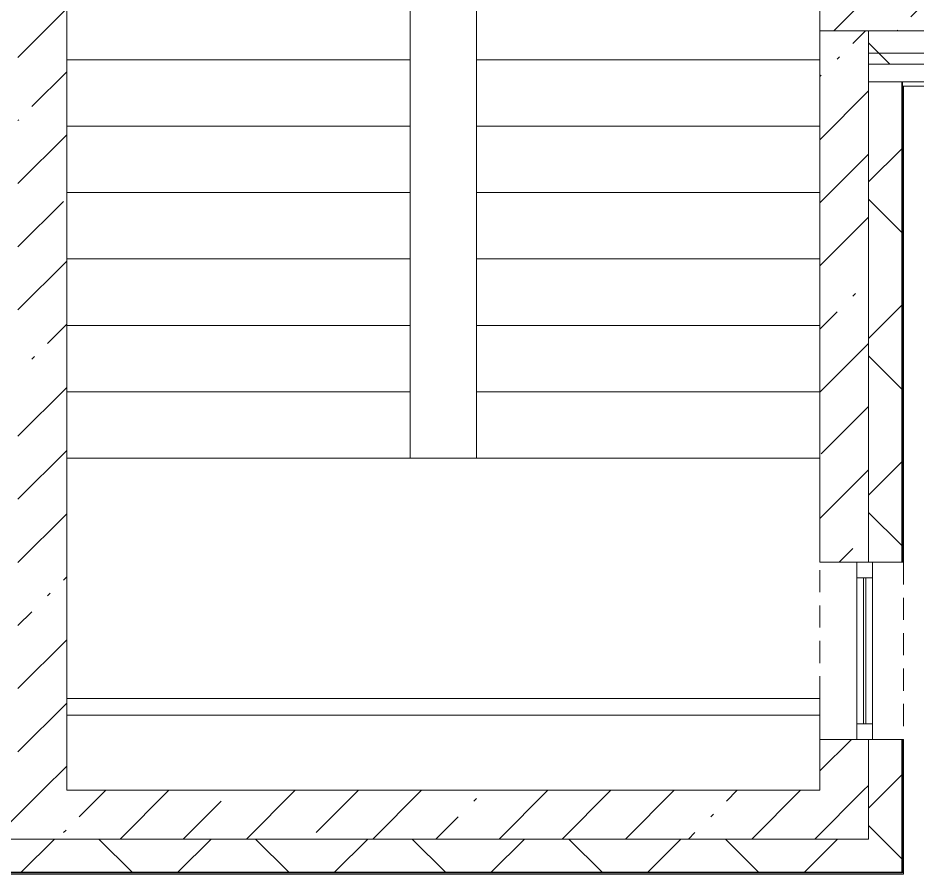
# Model space of a CAD drawing. Header units: millimetres. Extents: x 81469 to 281789, y -8553 to 29000.
# Drawn here: x 224465 to 228524, y -258 to 3608 of the extents above; entities that cross this region are included whole.
import ezdxf

# ---------------------------------------------------------------- set-up
doc = ezdxf.new("R2010")
doc.units = ezdxf.units.MM
doc.linetypes.add('200_ШТРИХ__ш1_п0_6_', pattern=[160, 100, -60])
for name, color, linetype, lineweight in [('A-DETL-MBND', 7, '200_ШТРИХ__ш1_п0_6_', 9), ('A-GLAZ-3', 7, 'Continuous', 5), ('A-WALL', 7, 'Continuous', 9), ('A-WALL-4', 7, 'Continuous', 5), ('I-WALL-2', 7, 'Continuous', 5), ('S-COLS-1', 7, 'Continuous', 5), ('S-STRS', 7, 'Continuous', 5)]:
    doc.layers.add(name, color=color, linetype=linetype, lineweight=lineweight)
pattern_1 = [(45, (152605.183090382, 0), (-353.5533905932738, 353.5533905932738), []), (135, (152605.183090382, 0), (-353.5533905932738, -353.5533905932737), [])]
pattern_2 = [(45, (152605.183090382, 0), (-285.1231318439457, 285.1231318439457), []), (45, (152890.306090382, 0), (-285.1231318439457, 285.1231318439457), [504.031, -100.806, 16.764, -84.042])]

# ---------------------------------------------------------------- blocks, each defined once
blk = doc.blocks.new('BSC_Колонна _Прямоугольная - 500х500-V17-3_5_3_птичка')
at = {"layer": 'S-COLS-1'}
h = blk.add_hatch(dxfattribs=at)
h.set_pattern_fill('FP_48', color=256, style=0, pattern_type=2)
h.set_pattern_definition([(45, (-75730, -3800), (-285.1231318439457, 285.1231318439457), []), (45, (-75444.87700000001, -3800), (-285.1231318439457, 285.1231318439457), [504.031, -100.806, 16.764, -84.042])])
h.paths.add_polyline_path([(-249.9999999999085, -249.9999999999778), (250.0000000000645, -249.9999999999432), (250.0000000000645, 250.0000000000471), (-249.9999999999085, 250.0000000000471), (-249.9999999999085, -98.81689234813912)])
for p, q in [((250.0000000000001, 250), (-250.0000000000001, 249.9999999999993)), ((-250.0000000000001, 249.9999999999993), (-249.9999999999954, -249.9999999999999)), ((249.9999999999998, -249.999999999992), (250.0000000000001, 250)), ((-249.9999999999954, -249.9999999999999), (249.9999999999998, -249.999999999992))]:
    blk.add_line(p, q, dxfattribs=at)
blk = doc.blocks.new('120_Окно_СКБ_1Ст - 120_Окно_СКБ_1Ст 800х2500 EI30-23532001-3_5_3_птичка')
at = {"layer": 'A-GLAZ-3'}
for p, q in [((-400.0000000000072, -126.9999999999681), (-400.0000000000072, -56.99999999995794)), ((-400.0000000000072, -56.99999999995794), (-329.9999999999655, -56.99999999995801)), ((399.999999999992, -56.99999999995906), (-400.0000000000076, -56.99999999995777)), ((-329.9999999999655, -56.99999999995801), (-329.9999999999655, -126.9999999999682)), ((330.000000000048, -126.9999999999692), (330.000000000048, -56.99999999995909)), ((330.000000000048, -56.99999999995909), (399.9999999999924, -56.99999999995916)), ((399.9999999999924, -56.99999999995916), (399.9999999999924, -126.9999999999693)), ((329.9999999999889, -86.99999999996717), (-330.0000000000107, -86.99999999996504)), ((329.9999999999889, -96.99999999996713), (-330.0000000000107, -96.999999999965)), ((-329.9999999999655, -126.9999999999682), (-400.0000000000072, -126.9999999999681)), ((-400.0000000000076, -126.9999999999679), (399.999999999992, -126.9999999999692)), ((399.9999999999924, -126.9999999999693), (330.000000000048, -126.9999999999692))]:
    blk.add_line(p, q, dxfattribs=at)
blk = doc.blocks.new('Зашивка приборов отопления38 - Зашивка приборов отопления-33325280-3_5_3_птичка')
at = {"layer": 'A-WALL-4'}
for p, q in [((120704.7051116233, 18041.22945276921), (120704.7051116233, 17931.2294527691)), ((120704.7051116233, 17931.2294527691), (124104.7051116233, 17931.22945276909)), ((124104.7051116233, 17931.22945276911), (120704.7051116233, 17931.22945276911)), ((120704.7051116233, 17931.22945276911), (120704.7051116233, 17856.22945276909)), ((120704.7051116233, 17856.22945276909), (124104.7051116233, 17856.22945276909))]:
    blk.add_line(p, q, dxfattribs=at)

msp = doc.modelspace()

# ---------------------------------------------------------------- hatches: boundary and pattern name
at = {"layer": 'A-WALL-4'}
h = msp.add_hatch(dxfattribs=at)
h.set_pattern_fill('FP_60', color=256, style=0, pattern_type=2)
h.set_pattern_definition(pattern_1)
h.paths.add_polyline_path([(237306.7840880713, 3449.999999997934), (237305.1830375574, 3549.999999997945), (236705.1830760678, 3549.999999997945), (236705.1830760678, 3449.999999998003), (237305.1830375574, 3449.999999997934)])
h.paths.add_polyline_path([(229050.3606630775, 3449.999999998003), (229685.1830903826, 3449.999999998003), (229685.1830903826, 3549.999999998015), (228305.1830833597, 3549.999999998015), (228305.1830833597, 3449.999999998003), (228585.1831139502, 3449.999999998003)])
h.paths.add_polyline_path([(234905.1830760678, 3449.999999998003), (235805.1830760678, 3449.999999998003), (235805.1830760678, 3549.999999997945), (234905.1830760678, 3549.999999998015)])
h.paths.add_polyline_path([(234005.1830760678, 3449.999999998003), (234005.1830760678, 3549.999999998015), (232685.1830903827, 3549.999999998015), (232685.1830903827, 3449.999999998003), (233711.3807328968, 3449.999999998003)])
h = msp.add_hatch(dxfattribs=at)
h.set_pattern_fill('FP_60', color=256, style=0, pattern_type=2)
h.set_pattern_definition(pattern_1)
h.paths.add_polyline_path([(237406.7840880713, 3399.99999999798), (237406.7840880713, 3449.999999997934), (236705.1830760678, 3449.999999998003), (236705.1830760678, 3399.99999999798), (237306.7840880713, 3399.99999999798)])
h.paths.add_polyline_path([(229685.1830903826, 3399.99999999798), (229685.1830903826, 3449.999999998003), (228305.1830833597, 3449.999999998003), (228305.1830833597, 3399.99999999798), (229050.3606630775, 3399.99999999798)])
h.paths.add_polyline_path([(232685.1830903827, 3399.99999999798), (234005.1830760678, 3399.99999999798), (234005.1830760678, 3449.999999998003), (232685.1830903827, 3449.999999998003)])
h.paths.add_polyline_path([(235575.7887608246, 3399.99999999798), (235805.1830760678, 3399.99999999798), (235805.1830760678, 3449.999999998003), (234905.1830760678, 3449.999999998003), (234905.1830760678, 3399.99999999798)])
h = msp.add_hatch(dxfattribs=at)
h.set_pattern_fill('FP_60', color=256, style=0, pattern_type=2)
h.set_pattern_definition(pattern_1)
h.paths.add_polyline_path([(228455.1830833597, -250.0000000018837), (228455.1830833597, 349.99999999798), (228305.1830833597, 349.99999999798), (228305.1830833597, -250.0000000018837)])
h.paths.add_polyline_path([(228455.1830833597, 1149.999999997971), (228455.1830833597, 3319.999999997998), (228305.1830833597, 3319.999999997998), (228305.1830833597, 1149.999999997971)])
h = msp.add_hatch(dxfattribs=at)
h.set_pattern_fill('FP_60', color=256, style=0, pattern_type=2)
h.set_pattern_definition(pattern_1)
h.paths.add_polyline_path([(223265.1830760666, -250.0000000018837), (223265.1830760666, -100.0000000018831), (219665.1831421052, -100.0000000018831), (219665.1831421052, -250.000000001849), (222524.9325653304, -250.0000000018837)])
h.paths.add_polyline_path([(228305.1830833597, -250.0000000018837), (228305.1830833597, -100.0000000018831), (224165.1830760666, -100.0000000018831), (224165.1830760666, -250.0000000018837), (228118.1566491136, -250.0000000018837)])
h.paths.add_polyline_path([(209515.1830715592, -250.000000001849), (210415.183108149, -250.000000001849), (210415.1831081489, -100.0000000018485), (209232.2727353186, -100.0000000018485), (209232.2727353186, -250.000000001849), (209474.0763698362, -250.000000001849)])
h.paths.add_polyline_path([(214015.1830715593, -250.000000001849), (214215.1831081489, -250.000000001849), (214215.183108149, -100.0000000018485), (213515.1831081489, -100.0000000018485), (213515.1831081489, -250.000000001849)])
h.paths.add_polyline_path([(216315.1831081489, -250.000000001849), (216865.1830723866, -250.000000001849), (216865.1830723866, -100.0000000018485), (216315.1831081489, -100.0000000018485)])
h.paths.add_polyline_path([(218515.1831352852, -250.000000001849), (218765.1831421052, -250.000000001849), (218765.1831421052, -100.0000000018831), (217765.1830723866, -100.0000000018831), (217765.1830723866, -250.000000001849), (218015.1831352852, -250.000000001849)])
at = {"layer": 'I-WALL-2'}
h = msp.add_hatch(dxfattribs=at)
h.set_pattern_fill('FP_56', color=256, style=0, pattern_type=2)
h.set_pattern_definition(pattern_2)
h.paths.add_polyline_path([(228118.1566491136, 119.9999999981015), (228305.1830833597, 119.9999999981015), (228305.1830833597, 349.99999999798), (228085.1830833597, 349.99999999798), (228085.1830833597, 119.9999999981015)])
h.paths.add_polyline_path([(228118.1566491136, 1149.999999997971), (228305.1830833597, 1149.999999997971), (228305.1830833597, 3549.999999998015), (228085.1831139502, 3549.999999998015), (228085.1830833597, 1149.999999997971)])
h.paths.add_polyline_path([(228085.1831139502, 4049.99999999804), (228305.1830833597, 4049.99999999804), (228305.1830833597, 7899.999999998135), (228085.1830833597, 7899.999999998135), (228085.1830833597, 4279.632547018626)])
h = msp.add_hatch(dxfattribs=at)
h.set_pattern_fill('FP_56', color=256, style=0, pattern_type=2)
h.set_pattern_definition(pattern_2)
h.paths.add_polyline_path([(224465.1830833597, 119.9999999981015), (224685.1830833597, 119.9999999981015), (224685.1830833597, 7679.999999998116), (224465.1830833597, 7679.999999998116), (224465.1830833597, 1965.834789543538)])
h = msp.add_hatch(dxfattribs=at)
h.set_pattern_fill('FP_56', color=256, style=0, pattern_type=2)
h.set_pattern_definition(pattern_2)
h.paths.add_polyline_path([(223265.1830760666, -100.0000000018831), (223265.1830760666, 119.9999999981362), (219665.1831421052, 119.9999999981362), (219665.1831421052, -100.0000000018485), (222524.9325653304, -100.0000000018831)])
h.paths.add_polyline_path([(224389.3405932582, -100.0000000018831), (224465.1830833597, -100.0000000018831), (224465.1830833597, 119.9999999981362), (224165.1830760666, 119.9999999981362), (224165.1830760666, -100.0000000018831)])
h.paths.add_polyline_path([(218765.1831421052, -100.0000000018485), (218765.1831421052, 119.9999999981362), (218515.1831352852, 119.9999999981362), (218515.1831352852, -100.0000000018485)])
h = msp.add_hatch(dxfattribs=at)
h.set_pattern_fill('FP_56', color=256, style=0, pattern_type=2)
h.set_pattern_definition(pattern_2)
h.paths.add_polyline_path([(228305.1830833597, -100.0000000018831), (228305.1830833597, 119.9999999981015), (224465.1830833597, 119.9999999981015), (224465.1830833597, -100.0000000018831), (228118.1566491136, -100.0000000018831)])

# ---------------------------------------------------------------- linework, layer by layer
at = {"layer": 'A-DETL-MBND'}
for p, q in [((228085.1830833596, 534.9999999980984), (228085.1830833596, 1149.999999998)), ((228463.1830833596, 1149.999999997999), (228463.1830833596, 349.9999999979995))]:
    msp.add_line(p, q, dxfattribs=at)
at = {"layer": 'A-WALL'}
for p, q in [((228305.1830833596, 3449.999999998007), (229685.1830903825, 3449.999999998003)), ((228305.1830833596, 3399.999999998007), (229685.1830903825, 3399.999999998002)), ((228305.1830833596, 3319.999999998007), (228305.1830833596, 1149.999999998)), ((228305.1830833596, 3319.999999998007), (229685.1830903825, 3319.999999998003)), ((228455.1830833596, 1149.999999998), (228455.1830833596, 3319.999999998006)), ((228458.1830833596, 1149.999999998), (228458.1830833596, 3319.999999998006)), ((228463.1830833596, 3299.999999998007), (228458.1830833596, 3299.999999998007)), ((228305.1830833596, 349.9999999979995), (228305.1830833596, 119.9999999981155)), ((228455.1830833596, -250.0000000018848), (228455.1830833596, 349.9999999979995)), ((228458.1830833596, -253.0000000018848), (228458.1830833596, 349.9999999979995)), ((224165.1830760665, -100.0000000018607), (228305.1830833596, -100.0000000018845)), ((224165.1830760665, -250.0000000018709), (228455.1830833596, -250.0000000018848)), ((224165.1830760665, -253.0000000018709), (228458.1830833596, -253.0000000018848))]:
    msp.add_line(p, q, dxfattribs=at)
at = {"layer": 'A-WALL-4'}
for p, q in [((228305.1830833596, 3549.999999998007), (228305.1830833596, 3319.999999998007)), ((228463.1830833596, 1149.999999998), (228463.1830833596, 3299.999999998007)), ((237556.7840880712, 3299.999999997977), (228463.1830833596, 3299.999999998007)), ((228305.1830833596, 1149.999999998), (228463.1830833596, 1149.999999998)), ((228463.1830833596, 349.9999999979995), (228305.1830833596, 349.9999999979995)), ((228463.1830833596, -258.0000000018845), (228463.1830833596, 349.9999999979995)), ((228305.1830833596, 119.9999999981155), (228305.1830833596, -100.0000000018843)), ((218765.1831421051, -258.0000000018535), (228463.1830833596, -258.0000000018845))]:
    msp.add_line(p, q, dxfattribs=at)
at = {"layer": 'I-WALL-2'}
for p, q in [((224685.1830833596, 119.9999999981272), (224685.1830833596, 7679.999999998128)), ((228085.1830833596, 3549.999999998011), (228085.1830833596, 1149.999999998)), ((228085.1830833596, 1149.999999998), (228305.1830833596, 1149.999999998)), ((228305.1830833596, 349.9999999979996), (228085.1830833596, 349.9999999979996)), ((228085.1830833596, 349.9999999979996), (228085.1830833596, 119.9999999981158)), ((228085.1830833596, 119.9999999981162), (224685.1830833596, 119.9999999981271))]:
    msp.add_line(p, q, dxfattribs=at)
at = {"layer": 'S-STRS'}
for p, q in [((226235.1830833596, 3419.999999998134), (226235.1830833596, 3719.999999998111)), ((226535.1830833596, 3719.999999998144), (226535.1830833596, 3419.999999998121)), ((224685.1830833596, 3419.999999998134), (226235.1830833596, 3419.999999998134)), ((224685.1830833596, 3419.999999998134), (226235.1830833596, 3419.999999998134)), ((226235.1830833596, 3119.999999998134), (226235.1830833596, 3419.999999998134)), ((226535.1830833596, 3419.999999998121), (226535.1830833596, 3119.999999998144)), ((228085.1830833596, 3419.999999998166), (226535.1830833596, 3419.999999998122)), ((228085.1830833596, 3419.999999998166), (226535.1830833596, 3419.999999998122)), ((224685.1830833596, 3119.999999998134), (226235.1830833596, 3119.999999998134)), ((224685.1830833596, 3119.999999998134), (226235.1830833596, 3119.999999998134)), ((226235.1830833596, 2819.999999998134), (226235.1830833596, 3119.999999998134)), ((226535.1830833596, 3119.999999998144), (226535.1830833596, 2819.999999998144)), ((228085.1830833596, 3119.999999998144), (226535.1830833596, 3119.999999998144)), ((228085.1830833596, 3119.999999998144), (226535.1830833596, 3119.999999998144)), ((224685.1830833596, 2819.999999998134), (226235.1830833596, 2819.999999998134)), ((224685.1830833596, 2819.999999998134), (226235.1830833596, 2819.999999998134)), ((226235.1830833596, 2519.999999998134), (226235.1830833596, 2819.999999998134)), ((226535.1830833596, 2819.999999998144), (226535.1830833596, 2519.999999998144)), ((228085.1830833596, 2819.999999998144), (226535.1830833596, 2819.999999998144)), ((228085.1830833596, 2819.999999998144), (226535.1830833596, 2819.999999998144)), ((224685.1830833596, 2519.999999998134), (226235.1830833596, 2519.999999998134)), ((224685.1830833596, 2519.999999998134), (226235.1830833596, 2519.999999998134)), ((226235.1830833596, 2219.999999998134), (226235.1830833596, 2519.999999998134)), ((226535.1830833596, 2519.999999998144), (226535.1830833596, 2219.999999998122)), ((228085.1830833596, 2519.999999998144), (226535.1830833596, 2519.999999998144)), ((228085.1830833596, 2519.999999998144), (226535.1830833596, 2519.999999998144)), ((224685.1830833596, 2219.999999998134), (226235.1830833596, 2219.999999998134)), ((224685.1830833596, 2219.999999998134), (226235.1830833596, 2219.999999998134)), ((226235.1830833596, 1919.999999998133), (226235.1830833596, 2219.999999998134)), ((226535.1830833596, 2219.999999998122), (226535.1830833596, 1919.999999998144)), ((228085.1830833596, 2219.999999998166), (226535.1830833596, 2219.999999998121)), ((228085.1830833596, 2219.999999998166), (226535.1830833596, 2219.999999998121)), ((224685.1830833596, 1919.999999998133), (226235.1830833596, 1919.999999998133)), ((224685.1830833596, 1919.999999998133), (226235.1830833596, 1919.999999998133)), ((226235.1830833596, 1619.999999998133), (226235.1830833596, 1919.999999998133)), ((226535.1830833596, 1919.999999998144), (226535.1830833596, 1619.999999998144)), ((228085.1830833596, 1919.999999998144), (226535.1830833596, 1919.999999998144)), ((228085.1830833596, 1919.999999998144), (226535.1830833596, 1919.999999998144)), ((224685.1830833596, 1619.999999998133), (226235.1830833596, 1619.999999998133)), ((224685.1830833596, 1619.999999998133), (226235.1830833596, 1619.999999998133)), ((226535.1830833596, 1619.999999998144), (226235.1830833596, 1619.999999998135)), ((228085.1830833596, 1619.999999998144), (226535.1830833596, 1619.999999998144)), ((228085.1830833596, 1619.999999998144), (226535.1830833596, 1619.999999998144))]:
    msp.add_line(p, q, dxfattribs=at)

# ---------------------------------------------------------------- block references
at = {"layer": 'A-GLAZ-3', "rotation": 270}
msp.add_blockref('120_Окно_СКБ_1Ст - 120_Окно_СКБ_1Ст 800х2500 EI30-23532001-3_5_3_птичка', (228380.1830833596, 749.9999999979916), dxfattribs=at)
at = {"layer": 'A-WALL-4', "rotation": 180}
msp.add_blockref('Зашивка приборов отопления38 - Зашивка приборов отопления-33325280-3_5_3_птичка', (348789.888194983, 18391.22945276642), dxfattribs=at)
at = {"layer": 'S-COLS-1'}
msp.add_blockref('BSC_Колонна _Прямоугольная - 500х500-V17-3_5_3_птичка', (228335.1831139501, 3799.999999998005), dxfattribs=at)

doc.saveas('drawing.dxf')
